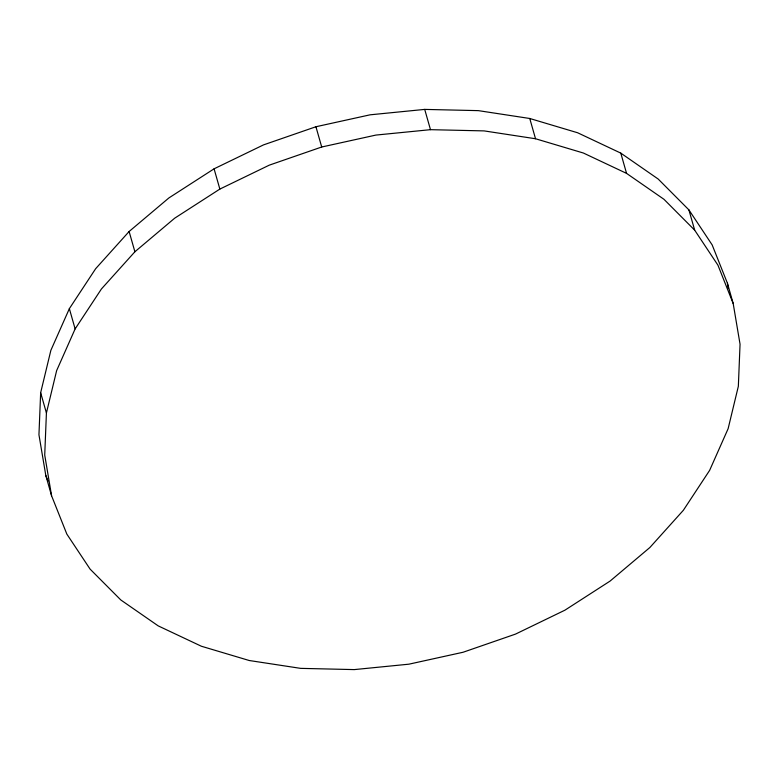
<?xml version="1.0" encoding="UTF-8"?>
<svg xmlns="http://www.w3.org/2000/svg" width="779" height="779" viewBox="0 0 779 779"><rect width="100%" height="100%" fill="white"/><g stroke="black" fill="none" stroke-linecap="round" stroke-linejoin="round"><path stroke-width="1.17" d="M40.654 392.723L38.95 434.789L45.815 475.492L51.58 495.765L66.838 534.092L90.101 569.118L120.813 599.966L158.215 625.888L201.381 646.239L249.241 660.514L300.636 668.363L354.289 669.599L408.878 664.185L463.067 652.257L515.503 634.106L564.921 610.181L610.084 581.076L649.881 547.501L683.349 510.294L709.64 470.35L728.131 428.674L738.346 386.277L740.05 344.211L733.185 303.508L727.42 283.235L712.162 244.908L688.899 209.882L658.187 179.034L620.785 153.112L577.619 132.761L529.759 118.486L478.364 110.637L424.711 109.401L370.122 114.815L315.933 126.743L263.497 144.894L214.079 168.819L168.916 197.924L129.119 231.499L95.651 268.706L69.36 308.65L50.869 350.326L40.654 392.723L46.419 412.987L44.724 455.063L51.58 495.765M46.419 412.987L56.643 370.6L75.125 328.913L101.426 288.97L134.894 251.763L174.691 218.188L219.853 189.083L269.271 165.158L321.708 147.007L375.897 135.079L430.485 129.674L484.139 130.901L535.524 138.75L583.393 153.025L626.559 173.376L663.961 199.297L694.673 230.146L717.936 265.172L733.185 303.508M45.815 475.492L48.055 481.13M688.899 209.882L694.673 230.146M620.785 153.112L626.559 173.376M529.759 118.486L535.524 138.75M424.711 109.401L430.485 129.674M315.933 126.743L321.708 147.007M214.079 168.819L219.853 189.083M129.119 231.499L134.894 251.763M69.36 308.65L75.125 328.913M727.42 283.235L728.229 288.026"/></g></svg>
